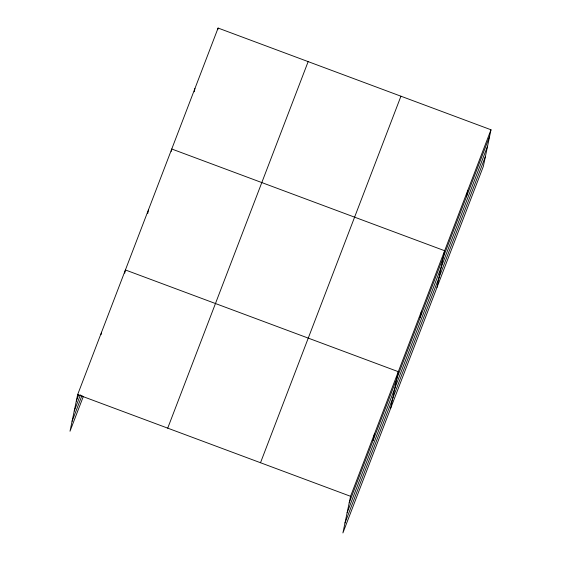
<?xml version="1.0" encoding="UTF-8"?>
<svg xmlns="http://www.w3.org/2000/svg" width="561" height="561" viewBox="0 0 561 561"><rect width="100%" height="100%" fill="white"/><g stroke="black" fill="none" stroke-linecap="round" stroke-linejoin="round"><path stroke-width="0.84" d="M490.994 129.773L350.562 496.303L342.904 532.95L483.337 166.421L490.994 129.773L218.096 28.05L77.663 394.579L70.006 431.227L83.337 396.431M101.022 334.707L101.534 332.266M124.731 273.207L125.412 269.96L398.31 371.684L390.652 408.331M147.732 213.545L148.581 209.484M171.238 151.442L171.75 149.002L444.649 250.732L436.998 287.379M194.246 91.78L194.919 88.526M217.752 29.677L218.096 28.05M373.079 440.497L374.432 433.997M420.119 317.708L421.479 311.208M466.464 196.757L467.825 190.256M76.303 401.08L78.785 394.607M74.227 411.031L80.426 394.846M72.081 421.276L82.004 395.379M167.718 428.148L308.15 61.619M260.507 462.734L400.94 96.204M349.201 502.81L489.634 136.281M347.126 512.754L487.558 146.225M344.987 523.006L485.419 156.477M77.663 394.579L350.562 496.303"/></g></svg>
